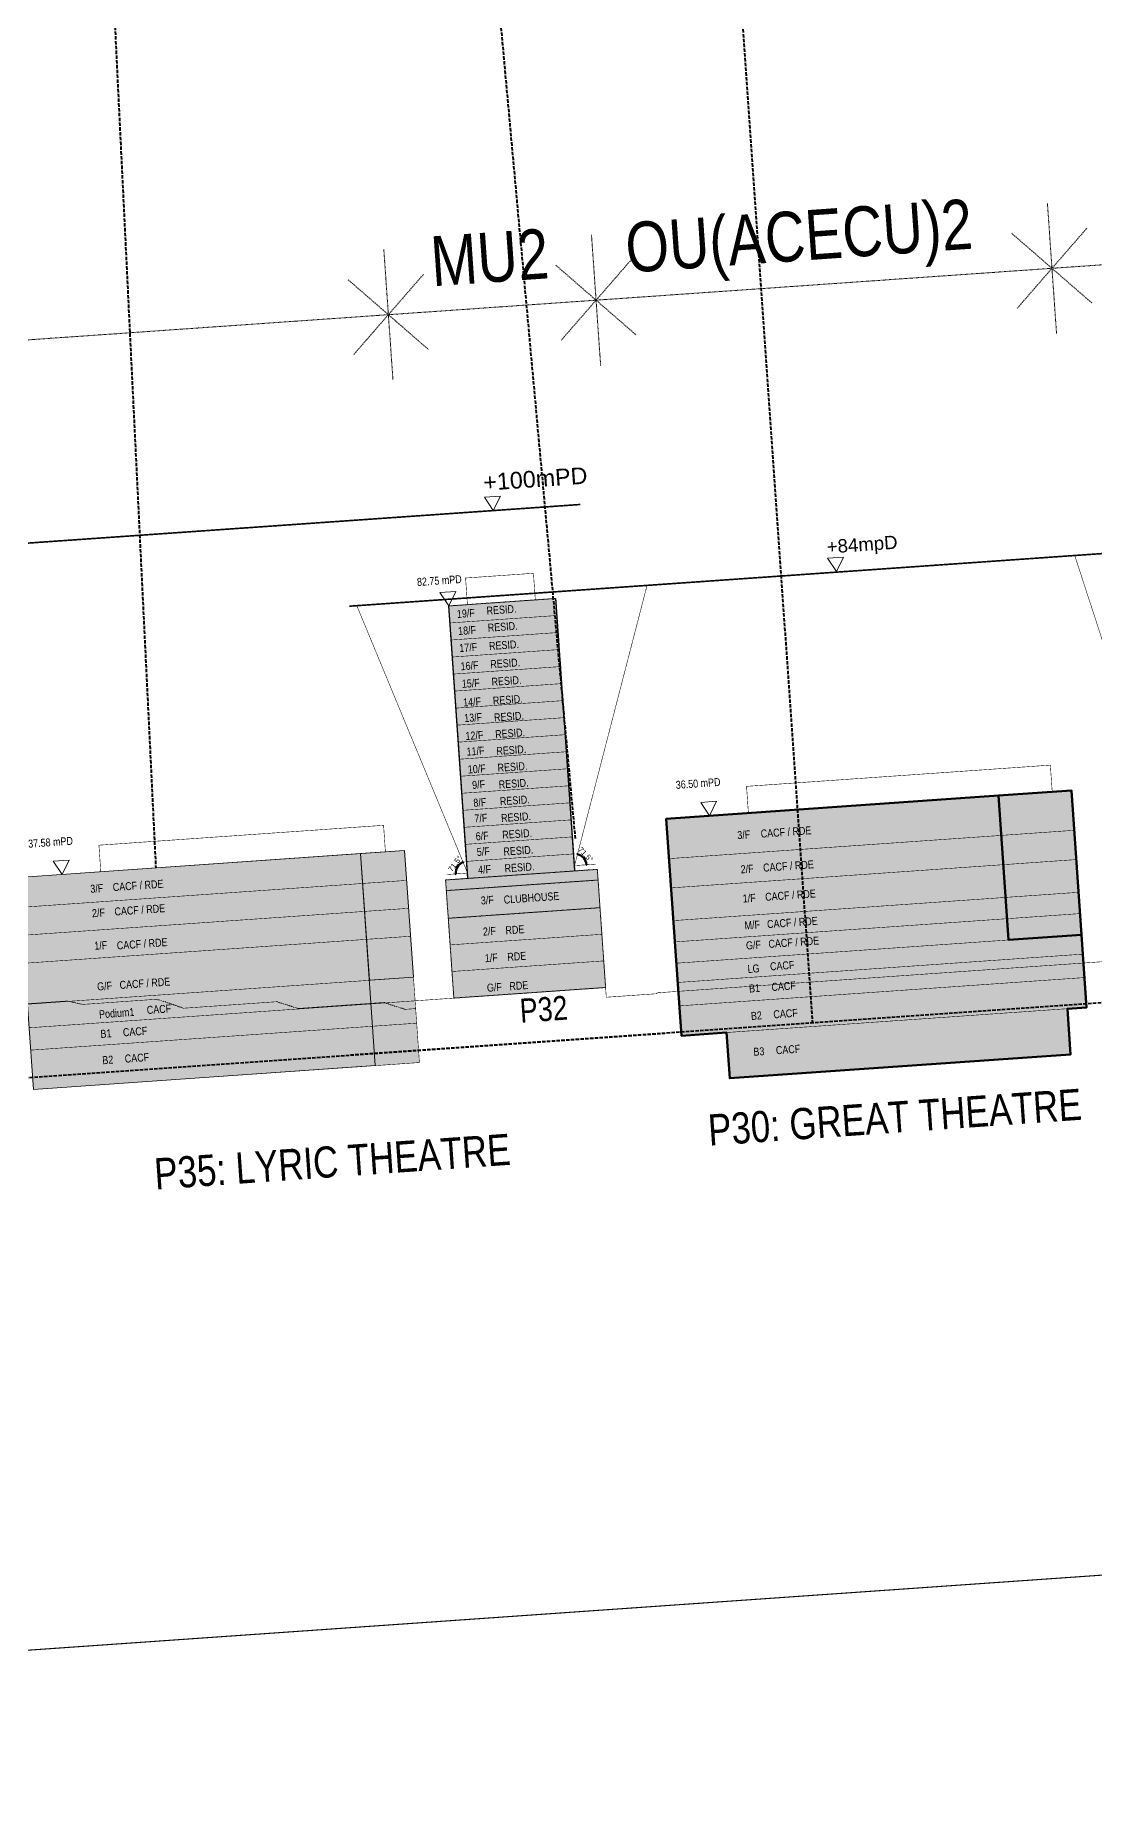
# Model space of a CAD drawing. Header units: metres. Extents: x 833997 to 840297, y 816389 to 819710.
# Drawn here: x 836799.2 to 836997.7, y 818979.8 to 819310.1 of the extents above; entities that cross this region are included whole.
import ezdxf
from ezdxf.enums import TextEntityAlignment as Align

# ---------------------------------------------------------------- set-up
doc = ezdxf.new("R2010")
doc.units = ezdxf.units.M
doc.header["$LTSCALE"] = 30
for name, pattern in [('DGN Style 2', [1.94727e-06, 0, -1.94727e-06]), ('DGN Style 3', [0.999461, 0.713901, -0.28556]), ('HIDDEN', [0.375, 0.25, -0.125])]:
    doc.linetypes.add(name, pattern=pattern)
for name, color, linetype, lineweight in [('A-Anno-Revc', 2, 'Continuous', 30), ('A-XX-s-NN-V00 - A-Z930-G-ColP20', 7, 'Continuous', 0), ('A-XX-s-PP-V00 - A-G22-G-Flor', 7, 'Continuous', 0), ('A-XX-s-PP-V00 - A-Z930-G-ColP20', 7, 'Continuous', 0), ('AR-ELE_AR_2', 2, 'Continuous', 100), ('AR-ELE_AR_9', 9, 'Continuous', 13), ('BD_colour', 1, 'DGN Style 2', 13), ('prescribe window', 1, 'Continuous', 100), ('Railway Reserve', 7, 'Continuous', 0), ('RLP223', 2, 'Continuous', 18)]:
    doc.layers.add(name, color=color, linetype=linetype, lineweight=lineweight)
doc.layers.add('AR-TXT-RM_MI_', color=4, linetype='Continuous')
doc.layers.add('AR-WA-STR_AR_BS_MI_', color=2, linetype='Continuous')
doc.styles.add('2500_2.5mm', font='arial.ttf', dxfattribs={"height": 6.25})
doc.styles.add('RLP-DIM-SIMPLEX', font='swiss.ttf', dxfattribs={"width": 0.8})
doc.styles.get("Standard").update_dxf_attribs({"font": 'arial.ttf', "width": 0.8})
doc.dimstyles.new('RLP-DIM-100-SIMPLEX', dxfattribs={"dimscale": 200, "dimtxt": 30, "dimasz": 1, "dimexe": 1, "dimexo": 1, "dimgap": 0, "dimtad": 1, "dimdec": 0, "dimrnd": 10, "dimdsep": 46, "dimtxsty": 'RLP-DIM-SIMPLEX', "dimblk": 'OBLIQUE', "dimcen": 1, "dimclrd": 1, "dimclre": 1, "dimclrt": 3, "dimadec": 1, "dimazin": 2, "dimtfac": 1, "dimtdec": 0, "dimtix": 1, "dimtmove": 2, "dimatfit": 1, "dimfxl": 1, "dimtolj": 1, "dimtzin": 0, "dimarcsym": 0})

# ---------------------------------------------------------------- blocks, each defined once
blk = doc.blocks.new('_Oblique')
at = {"color": 0, "linetype": 'ByBlock', "lineweight": -2}
blk.add_line((0.5, 0.5), (-0.5, -0.5), dxfattribs=at)
blk = doc.blocks.new('*D128')
at = {"layer": 'Defpoints', "color": 0, "transparency": 16777216}
for p in [(22800, 27131), (21800, 23131), (21800, 23131), (22800, 23131), (23953, 24149)]:
    blk.add_point(p, dxfattribs=at)
at = {"layer": 'prescribe window', "color": 1, "lineweight": -2, "transparency": 16777216}
blk.add_line((23000, 23131), (24381, 23131), dxfattribs=at)
blk.add_arc((21800, 23131), 2382, 0, 75.96376, dxfattribs=at)
at = {"layer": 'prescribe window', "color": 1, "lineweight": -2, "transparency": 16777216, "xscale": 200, "yscale": 200, "zscale": 200}
for p, rotation in [((22378, 25441), 165.9637565320734), ((24181, 23131), 270.0000000000001)]:
    blk.add_blockref('_Oblique', p, dxfattribs=dict(at, rotation=rotation))
at = {"layer": 'prescribe window', "color": 3, "transparency": 16777216, "insert": (24082, 24912), "char_height": 1000, "attachment_point": 5, "rotation": 307.98188, "style": 'RLP-DIM-SIMPLEX'}
blk.add_mtext('\\A1;76°', dxfattribs=at)
blk = doc.blocks.new('*D129')
at = {"layer": 'Defpoints', "color": 0, "transparency": 16777216}
for p in [(3200, 27131), (2690, 24972), (3200, 23131), (4200, 23131), (4200, 23131)]:
    blk.add_point(p, dxfattribs=at)
at = {"layer": 'prescribe window', "color": 1, "lineweight": -2, "transparency": 16777216}
blk.add_line((3000, 23131), (1618, 23131), dxfattribs=at)
blk.add_arc((4200, 23131), 2382, 104.03624, 180, dxfattribs=at)
at = {"layer": 'prescribe window', "color": 1, "lineweight": -2, "transparency": 16777216, "xscale": 200, "yscale": 200, "zscale": 200}
for p, rotation in [((1818, 23131), 270), ((3622, 25441), 14.03624346792648)]:
    blk.add_blockref('_Oblique', p, dxfattribs=dict(at, rotation=rotation))
at = {"layer": 'prescribe window', "color": 3, "transparency": 16777216, "insert": (1918, 24912), "char_height": 1000, "attachment_point": 5, "rotation": 52.01812, "style": 'RLP-DIM-SIMPLEX'}
blk.add_mtext('\\A1;76°', dxfattribs=at)
blk = doc.blocks.new('*D162')
at = {"layer": 'Defpoints', "color": 0, "transparency": 16777216}
for p in [(13005, 74651), (-4211, 23200), (-4201, 23200), (-2167, 24103), (-205, 23200)]:
    blk.add_point(p, dxfattribs=at)
at = {"layer": 'prescribe window', "color": 1, "lineweight": -2, "transparency": 16777216}
blk.add_arc((-4211, 23200), 2234, 0, 71.5, dxfattribs=at)
at = {"layer": 'prescribe window', "color": 1, "lineweight": -2, "transparency": 16777216, "xscale": 200, "yscale": 200, "zscale": 200}
for p, rotation in [((-3502, 25319), 161.5000000007306), ((-1977, 23200), 270.0000000000001)]:
    blk.add_blockref('_Oblique', p, dxfattribs=dict(at, rotation=rotation))
at = {"layer": 'prescribe window', "color": 3, "transparency": 16777216, "insert": (-1980, 25117), "char_height": 1000, "attachment_point": 5, "rotation": 310.67689, "style": 'RLP-DIM-SIMPLEX'}
blk.add_mtext('\\A1;71.5°', dxfattribs=at)
blk = doc.blocks.new('*D163')
at = {"layer": 'Defpoints', "color": 0, "transparency": 16777216}
for p in [(-41840, 75651), (-28296, 23200), (-26334, 24103), (-24300, 23200), (-24290, 23200)]:
    blk.add_point(p, dxfattribs=at)
at = {"layer": 'prescribe window', "color": 1, "lineweight": -2, "transparency": 16777216}
blk.add_arc((-24290, 23200), 2234, 108.5, 180, dxfattribs=at)
at = {"layer": 'prescribe window', "color": 1, "lineweight": -2, "transparency": 16777216, "xscale": 200, "yscale": 200, "zscale": 200}
for p, rotation in [((-26524, 23200), 270), ((-24999, 25319), 18.49999999929074)]:
    blk.add_blockref('_Oblique', p, dxfattribs=dict(at, rotation=rotation))
at = {"layer": 'prescribe window', "color": 3, "transparency": 16777216, "insert": (-26520, 25117), "char_height": 1000, "attachment_point": 5, "rotation": 49.32311, "style": 'RLP-DIM-SIMPLEX'}
blk.add_mtext('\\A1;71.5°', dxfattribs=at)
blk = doc.blocks.new('*D164')
at = {"layer": 'Defpoints', "color": 0, "transparency": 16777216}
for p in [(-41505, 74651), (-28296, 23200), (-26333, 24103), (-24300, 23200), (-24290, 23200)]:
    blk.add_point(p, dxfattribs=at)
at = {"layer": 'prescribe window', "color": 1, "lineweight": -2, "transparency": 16777216}
blk.add_arc((-24290, 23200), 2234, 108.5, 180, dxfattribs=at)
at = {"layer": 'prescribe window', "color": 1, "lineweight": -2, "transparency": 16777216, "xscale": 200, "yscale": 200, "zscale": 200}
for p, rotation in [((-26524, 23200), 270), ((-24999, 25319), 18.49999999926947)]:
    blk.add_blockref('_Oblique', p, dxfattribs=dict(at, rotation=rotation))
at = {"layer": 'prescribe window', "color": 3, "transparency": 16777216, "insert": (-26520, 25117), "char_height": 1000, "attachment_point": 5, "rotation": 49.32311, "style": 'RLP-DIM-SIMPLEX'}
blk.add_mtext('\\A1;71.5°', dxfattribs=at)
blk = doc.blocks.new('P35')
at = {"layer": 'AR-ELE_AR_2', "linetype": 'HIDDEN', "ltscale": 4}
blk.add_hatch(color=1, dxfattribs=at).paths.add_polyline_path([(832035333, 816247091), (832099545, 816247091), (832099545, 816223291), (832107832, 816223291), (832107832, 816207261), (832099545, 816207261), (832035333, 816207261)])
at = {"layer": 'BD_colour'}
blk.add_hatch(color=40, dxfattribs=at).paths.add_polyline_path([(832099545, 816247091), (832107832, 816247091), (832107832, 816223291), (832099545, 816223291)])
for points in [[(832035333, 816247091), (832099545, 816247091), (832099545, 816207261), (832035333, 816207261)], [(832099545, 816247091), (832107832, 816247091), (832107832, 816223291), (832099545, 816223291)]]:
    blk.add_lwpolyline(points, close=True)
at = {"layer": 'A-XX-s-NN-V00 - A-Z930-G-ColP20', "color": 240, "linetype": 'Continuous', "lineweight": 0, "flags": 128}
blk.add_lwpolyline([(832041996, 816249689), (832044996, 816249689), (832043496, 816247091), (832041996, 816249689)], close=True, dxfattribs=at)
at = {"layer": 'AR-ELE_AR_2', "color": 220, "linetype": 'HIDDEN', "ltscale": 4, "const_width": 100}
for points in [[(832050774, 816247091), (832050774, 816252091), (832104230, 816252091)], [(832104230, 816252091), (832104230, 816247091)], [(832035333, 816207261), (832035333, 816247091)], [(832035333, 816247091), (832107832, 816247091)], [(832035333, 816247091), (832107832, 816247091)], [(832107832, 816207261), (832107832, 816247091)], [(832035333, 816241491), (832107832, 816241491)], [(832035333, 816236241), (832107832, 816236241)], [(832035333, 816230991), (832107832, 816230991)], [(832035333, 816223291), (832107832, 816223291)], [(832035333, 816218861), (832107832, 816218861)], [(832035333, 816214661), (832107832, 816214661)], [(832035333, 816207261), (832107832, 816207261)]]:
    blk.add_lwpolyline(points, dxfattribs=at)
at = {"layer": 'prescribe window', "color": 9, "linetype": 'HIDDEN', "ltscale": 10, "const_width": 100}
blk.add_lwpolyline([(831996885, 816242060), (831979670, 816293511)], dxfattribs=at)
at = {"layer": 'AR-TXT-RM_MI_', "text_generation_flag": 6, "width": 0.8}
for s, p in [('37.58 mPD', (832037569, 816252529)), ('3/F', (832048592, 816243286)), ('CACF / RDE', (832052808, 816243304)), ('2/F', (832048592, 816238700)), ('CACF / RDE', (832052808, 816238717)), ('1/F', (832048592, 816232590)), ('CACF / RDE', (832052808, 816232339)), ('G/F', (832048592, 816224926)), ('CACF / RDE', (832052808, 816224926)), ('Podium1', (832048587, 816219709)), ('CACF', (832057567, 816219889)), ('B1', (832048592, 816216024)), ('CACF', (832052808, 816216024)), ('B2', (832048592, 816211078)), ('CACF', (832052808, 816211078))]:
    blk.add_text(s, height=1500, rotation=180, dxfattribs=at).set_placement(p)
blk = doc.blocks.new('p30')
at = {"layer": 'AR-ELE_AR_2', "linetype": 'Continuous', "ltscale": 4}
blk.add_hatch(color=1, dxfattribs=at).paths.add_polyline_path([(-10097, 49370), (-72500, 49370), (-72500, 8600), (-64000, 8600), (-64000, 0), (0, 0), (0, 8600), (3602, 8600), (3602, 22220), (-10097, 22220)])
at = {"layer": 'BD_colour'}
blk.add_hatch(color=40, dxfattribs=at).paths.add_polyline_path([(-10097, 49370), (3602, 49370), (3602, 22220), (-10097, 22220)])
for points in [[(-10097, 49370), (-72500, 49370), (-72500, 8600), (-64000, 8600), (-64000, 0), (0, 0), (0, 8600), (3602, 8600), (3602, 22220), (-10097, 22220), (-10097, 49370)], [(-10097, 49370), (3602, 49370), (3602, 22220), (-10097, 22220)]]:
    blk.add_lwpolyline(points, close=True)
at = {"layer": 'A-XX-s-NN-V00 - A-Z930-G-ColP20', "color": 240, "linetype": 'Continuous', "lineweight": 0, "flags": 128}
blk.add_lwpolyline([(-65838, 51968), (-62838, 51968), (-64338, 49370), (-65838, 51968)], close=True, dxfattribs=at)
at = {"layer": 'AR-ELE_AR_2', "color": 220, "linetype": 'HIDDEN', "ltscale": 4, "const_width": 100}
for points in [[(-57059, 49370), (-57059, 54370), (0, 54370)], [(0, 54370), (0, 49370)], [(-72500, 8600), (-72500, 49370)], [(-72500, 49370), (3602, 49370)], [(3602, 8600), (3602, 49370)], [(-72500, 41870), (3602, 41870)], [(-72500, 36370), (3602, 36370)], [(-72500, 30220), (3602, 30220)], [(-72500, 26220), (3602, 26220)], [(-72500, 22220), (3602, 22220)], [(-72500, 18600), (3602, 18600)], [(-72500, 14200), (3602, 14200)], [(-72500, 8600), (3602, 8600)], [(-64000, 8600), (-64000, 0)], [(0, 0), (0, 8600)], [(-64000, 0), (0, 0)]]:
    blk.add_lwpolyline(points, dxfattribs=at)
at = {"layer": 'AR-TXT-RM_MI_', "text_generation_flag": 6, "width": 0.8}
for s, p in [('36.50 mPD', (-70264, 54808)), ('3/F', (-59425, 44609)), ('CACF / RDE', (-55025, 44580)), ('2/F', (-59241, 38165)), ('CACF / RDE', (-55025, 38183)), ('1/F', (-59241, 32679)), ('CACF / RDE', (-55025, 32697)), ('M/F', (-59246, 27621)), ('CACF / RDE', (-55025, 27569)), ('G/F', (-59241, 23856)), ('CACF / RDE', (-55025, 23856)), ('LG', (-59246, 19448)), ('CACF', (-55025, 19629)), ('B1', (-59241, 15763)), ('CACF', (-55025, 15763)), ('B2', (-59241, 10618)), ('CACF', (-55025, 10618)), ('B3', (-59241, 3875)), ('CACF', (-55025, 3875))]:
    blk.add_text(s, height=1500, rotation=180, dxfattribs=at).set_placement(p)
blk = doc.blocks.new('p26')
at = {"layer": 'BD_colour'}
for color, points in [(2, [(4199.8, 74500.6), (21799.9, 74500.6), (21799.9, 22000.5), (4199.8, 22000.5)]), (40, [(-0.3, 20000.5), (26000.7, 20000.5), (26000.7, 1), (-0.3, 1)]), (250, [(0.1, 22000.5), (26000.4, 22000.5), (26000.4, 20001), (0.1, 20001)])]:
    blk.add_hatch(color=color, dxfattribs=at).paths.add_polyline_path(points)
at = {"layer": 'A-XX-s-NN-V00 - A-Z930-G-ColP20', "color": 240, "linetype": 'Continuous', "lineweight": 0, "flags": 128}
blk.add_lwpolyline([(2699.8, 77098.6), (5699.8, 77098.6), (4199.8, 74500.6), (2699.8, 77098.6)], close=True, dxfattribs=at)
at = {"layer": 'AR-ELE_AR_2', "color": 220, "linetype": 'HIDDEN', "ltscale": 4}
for p, q in [((0.1, 22000.5), (-0.1, 0.5)), ((26000.1, 22001), (26000.2, 1))]:
    blk.add_line(p, q, dxfattribs=at)
at = {"layer": 'AR-ELE_AR_2', "color": 220, "linetype": 'HIDDEN', "ltscale": 4, "const_width": 100}
blk.add_lwpolyline([(7686.5, 74500.6), (7686.5, 79500.6), (17933.7, 79501), (17933.7, 74501)], close=True, dxfattribs=at)
for points in [[(4199.9, 22000.6), (4199.8, 74500.6)], [(4199.9, 74500.6), (21799.9, 74500.9)], [(4199.9, 74500.6), (21799.9, 74500.9)], [(21799.9, 22000.9), (21799.8, 74500.9)], [(4199.9, 70750.6), (21799.9, 70750.9)], [(4199.9, 67000.6), (21799.9, 67000.9)], [(4199.9, 63250.6), (21799.9, 63250.9)], [(4199.9, 59500.6), (21799.9, 59500.9)], [(4199.9, 55750.6), (21799.9, 55750.9)], [(4199.9, 52000.6), (21799.9, 52000.9)], [(4199.9, 48250.6), (21799.9, 48250.9)], [(4199.9, 44500.6), (21799.9, 44500.9)], [(4199.9, 40750.6), (21799.9, 40750.9)], [(4199.9, 37000.6), (21799.9, 37000.9)], [(4199.9, 33250.6), (21799.9, 33250.9)], [(4199.9, 29500.6), (21799.9, 29500.9)], [(4199.9, 25750.6), (21799.9, 25750.9)], [(-0.3, 22000.5), (26000.4, 22001)], [(-0.3, 20000.5), (26000.4, 20001)], [(-0.2, 15000.5), (26000.5, 15001)], [(-0.2, 10000.5), (26000.5, 10001)], [(-0.1, 5000.5), (26000.6, 5001)], [(0, 0.5), (26000.7, 1)]]:
    blk.add_lwpolyline(points, dxfattribs=at)
at = {"layer": 'BD_colour'}
for points in [[(4199.8, 74500.6), (21799.9, 74500.6), (21799.9, 22000.5), (4199.8, 22000.5)], [(-0.3, 20000.5), (26000.7, 20000.5), (26000.7, 1), (-0.3, 1)], [(0.1, 22000.5), (26000.4, 22000.5), (26000.4, 20001), (0.1, 20001)]]:
    blk.add_lwpolyline(points, close=True, dxfattribs=at)
at = {"layer": 'prescribe window', "color": 9, "linetype": 'HIDDEN', "ltscale": 10, "const_width": 100}
for points in [[(4200, 23630.2), (-8555.1, 74650.6)], [(21800, 23630.2), (34555.1, 74650.6)], [(4199.9, 23100.9), (204.2, 23100.9)], [(21799.9, 23100.9), (25795.6, 23100.9)]]:
    blk.add_lwpolyline(points, dxfattribs=at)
at = {"layer": 'AR-TXT-RM_MI_', "text_generation_flag": 6, "width": 0.8}
for s, p in [('83.85 mPD', (-3123.2, 78181.4)), ('17/F', (5598.6, 72025.8)), ('OFFICE', (11980.1, 72025.8)), ('16/F', (5598.6, 68122.5)), ('OFFICE', (11980.1, 68275.8)), ('OFFICE', (11980.1, 64525.8)), ('15/F', (5598.6, 64323.7)), ('14/F', (5598.6, 60718.7)), ('OFFICE', (11980.1, 60775.8)), ('13/F', (5598.6, 57038.1)), ('OFFICE', (11980.1, 57249.7)), ('12/F', (5598.6, 52984.9)), ('OFFICE', (11980.1, 53275.8)), ('11/F', (5598.6, 49350.6)), ('OFFICE', (11980.1, 49525.8)), ('10/F', (5598.6, 45773.2)), ('OFFICE', (11980.1, 45775.8)), ('9/F', (6199.7, 41574.9)), ('OFFICE', (11980, 42025.8)), ('8/F', (6199.7, 38215.5)), ('OFFICE', (11980, 38275.8)), ('7/F', (6189.1, 34420.8)), ('OFFICE', (11980.1, 34525.8)), ('6/F', (6199.7, 30413.4)), ('OFFICE', (11980.1, 30775.8)), ('5/F', (6199.7, 26954.6)), ('OFFICE', (11980.1, 27025.8)), ('4/F', (6199.7, 23174)), ('OFFICE', (11980.1, 23275.8)), ('3/F', (6318.1, 16740.7)), ('RDE', (10534, 16758.6)), ('2/F', (6318.1, 11740.7)), ('RDE', (10534, 11758.6)), ('1/F', (6312.8, 6792.3)), ('RDE', (10534, 6734.8)), ('G/F', (6318.1, 1806.5)), ('RDE', (10534, 1806.5))]:
    blk.add_text(s, height=1500, rotation=180, dxfattribs=at).set_placement(p)
at = {"layer": 'prescribe window'}
for base, line1, line2, picture, middle in [((2689.6, 24972), ((4199.9, 23130.6), (3199.9, 23130.6)), ((4199.9, 23130.6), (3199.9, 27130.6)), '*D129', (1917.6, 24912.5)), ((23952.6, 24149.1), ((21799.9, 23130.6), (22799.9, 23130.6)), ((21799.9, 23130.6), (22799.9, 27130.6)), '*D128', (24082.1, 24912.5))]:
    dim = blk.add_angular_dim_2l(base=base, line1=line1, line2=line2, dimstyle='RLP-DIM-100-SIMPLEX', override={"dimtxt": 5}, dxfattribs=at)
    dim.commit()
    dim.dimension.update_dxf_attribs({"geometry": picture, "text_midpoint": middle})
blk = doc.blocks.new('p32')
at = {"layer": 'BD_colour'}
for color, points in [(5, [(-4200.6, 22200.3), (-24300.3, 22200.3), (-24300.3, 73400.3), (-4200.6, 73400.3)]), (250, [(-28500.4, 22200.3), (-0.1, 22200.3), (-0.1, 20200.8), (-28500.4, 20200.8)]), (247, [(-28500, 20200.3), (0.1, 20200.3), (0.1, 15000.8), (-28500, 15000.8)]), (40, [(-28500.4, 15000.3), (0.1, 15000.3), (0.1, 0.8), (-28500.4, 0.8)])]:
    blk.add_hatch(color=color, dxfattribs=at).paths.add_polyline_path(points)
at = {"layer": 'A-Anno-Revc', "color": 6}
for points in [[(-24300.3, 22200.3), (-24300.3, 73400.3)], [(-4200.6, 22200.7), (-4200.7, 73400.8)]]:
    blk.add_lwpolyline(points, dxfattribs=at)
at = {"layer": 'A-XX-s-NN-V00 - A-Z930-G-ColP20', "color": 1, "linetype": 'Continuous', "lineweight": 0, "flags": 128}
blk.add_lwpolyline([(-25800.3, 75998.4), (-22800.3, 75998.4), (-24300.3, 73400.3), (-25800.3, 75998.4)], close=True, dxfattribs=at)
at = {"layer": 'AR-ELE_AR_2', "color": 220, "linetype": 'HIDDEN', "ltscale": 4, "const_width": 100}
blk.add_lwpolyline([(-20813.6, 73400.5), (-20813.6, 78400.5), (-8066.9, 78400.9), (-8066.9, 73400.9)], close=True, dxfattribs=at)
for points in [[(-24300.4, 73400.3), (-4200.8, 73400.8)], [(-24300.3, 73400.3), (-4200.7, 73400.8)], [(-24300.3, 70200.3), (-4200.7, 70200.8)], [(-24300.3, 67000.3), (-4200.7, 67000.8)], [(-24300.3, 63800.3), (-4200.6, 63800.8)], [(-24300.3, 60600.3), (-4200.6, 60600.8)], [(-24300.3, 57400.3), (-4200.6, 57400.8)], [(-24300.3, 54200.3), (-4200.6, 54200.8)], [(-24300.3, 51000.3), (-4200.6, 51000.8)], [(-24300.3, 47800.3), (-4200.6, 47800.8)], [(-24300.3, 44600.3), (-4200.6, 44600.8)], [(-24300.3, 41400.3), (-4200.6, 41400.8)], [(-24300.3, 38200.3), (-4200.6, 38200.8)], [(-24300.3, 35000.3), (-4200.6, 35000.8)], [(-24300.3, 31800.3), (-4200.6, 31800.8)], [(-24300.3, 28600.3), (-4200.6, 28600.8)], [(-24300.3, 25400.3), (-4200.6, 25400.8)], [(-28500.4, 22200.3), (-0.1, 22200.8)], [(-28500.4, 20200.3), (-0.1, 20200.8)], [(-28500, 22200.3), (-28500.3, 0.3)], [(-0.1, 22200.8), (0.1, 0.8)], [(-28500.4, 15000.3), (-0.1, 15000.8)], [(-28500.3, 10000.3), (0, 10000.8)], [(-28500.3, 5000.3), (0, 5000.8)], [(-28500.2, 0.3), (0.1, 0.8)]]:
    blk.add_lwpolyline(points, dxfattribs=at)
at = {"layer": 'BD_colour'}
for points in [[(-4200.6, 22200.3), (-24300.3, 22200.3), (-24300.3, 73400.3), (-4200.6, 73400.3)], [(-28500, 20200.3), (0.1, 20200.3), (0.1, 15000.8), (-28500, 15000.8)], [(-28500.4, 15000.3), (0.1, 15000.3), (0.1, 0.8), (-28500.4, 0.8)]]:
    blk.add_lwpolyline(points, close=True, dxfattribs=at)
at = {"layer": 'BD_colour', "color": 250}
blk.add_lwpolyline([(-28500.4, 22200.3), (-0.1, 22200.3), (-0.1, 20200.8), (-28500.4, 20200.8)], close=True, dxfattribs=at)
at = {"layer": 'prescribe window', "color": 9, "linetype": 'HIDDEN', "ltscale": 10, "const_width": 100}
for points in [[(-24289.9, 23200.3), (-41505, 74650.8)], [(-4210.6, 23200.3), (13004.5, 74650.8)], [(-24299.7, 23200.3), (-28295.4, 23200.3)], [(-4200.6, 23200.3), (-204.9, 23200.3)]]:
    blk.add_lwpolyline(points, dxfattribs=at)
at = {"layer": 'AR-TXT-RM_MI_', "text_generation_flag": 6, "width": 0.8}
for s, p in [('82.75 mPD', (-29946.6, 77527.6)), ('RESID.', (-17320.4, 71261.1)), ('19/F', (-22901.6, 71031.1)), ('18/F', (-22901.4, 67831.1)), ('RESID.', (-17320.4, 68061.1)), ('17/F', (-22901.4, 64631.1)), ('RESID.', (-17320.4, 64613.8)), ('16/F', (-22901.4, 61199.8)), ('15/F', (-22901.4, 57891.7)), ('RESID.', (-17320.4, 61192)), ('RESID.', (-17320.4, 57887.3)), ('14/F', (-22901.4, 54399.5)), ('13/F', (-22901.4, 51458.9)), ('RESID.', (-17320.4, 54338.9)), ('12/F', (-22901.4, 48099.5)), ('RESID.', (-17320.4, 51188.9)), ('RESID.', (-17320.4, 48038.9)), ('11/F', (-22901.4, 45158.9)), ('RESID.', (-17320.4, 44888.9)), ('10/F', (-22901.4, 41799.5)), ('RESID.', (-17320.4, 41738.9)), ('9/F', (-22300.3, 38858.9)), ('RESID.', (-17320.4, 38588.9)), ('8/F', (-22300.3, 35499.5)), ('RESID.', (-17320.4, 35438.9)), ('7/F', (-22311, 32558.9)), ('RESID.', (-17320.4, 32288.9)), ('6/F', (-22300.3, 29199.5)), ('RESID.', (-17320.4, 29138.9)), ('5/F', (-22300.3, 26258.9)), ('RESID.', (-17320.4, 25988.9)), ('4/F', (-22300.3, 22899.5)), ('RESID.', (-17325.6, 22838.9)), ('3/F', (-22182.1, 17129.9)), ('CLUBHOUSE', (-17889.1, 16996.6)), ('2/F', (-22187.5, 11292.1)), ('RDE', (-17966.3, 11234.6)), ('1/F', (-22187.5, 6292.1)), ('RDE', (-17966.3, 6234.6)), ('G/F', (-22182.1, 734.6)), ('RDE', (-17966.3, 734.6))]:
    blk.add_text(s, height=1500, rotation=180, dxfattribs=at).set_placement(p)
at = {"layer": 'prescribe window'}
for base, line1, line2, picture, middle in [((-26333.7, 24103), ((-24300.2, 23200.3), (-28295.9, 23200.3)), ((-24290.2, 23200.3), (-41839.9, 75650.8)), '*D163', (-26520.4, 25117)), ((-26333.4, 24103), ((-24299.9, 23200.3), (-28295.6, 23200.3)), ((-24289.9, 23200.3), (-41505, 74650.8)), '*D164', (-26520.1, 25117)), ((-2167.1, 24103), ((-4200.6, 23200.3), (-204.9, 23200.3)), ((-4210.6, 23200.3), (13004.5, 74650.8)), '*D162', (-1980.4, 25117))]:
    dim = blk.add_angular_dim_2l(base=base, line1=line1, line2=line2, dimstyle='RLP-DIM-100-SIMPLEX', override={"dimtxt": 5}, dxfattribs=at)
    dim.commit()
    dim.dimension.update_dxf_attribs({"geometry": picture, "text_midpoint": middle, "dimtype": 130})
blk = doc.blocks.new('A$C6BBC011B')
at = {"layer": 'A-XX-s-NN-V00 - A-Z930-G-ColP20', "color": 240, "linetype": 'Continuous', "lineweight": 0, "flags": 128}
for points in [[(-746407, 209566), (-743407, 209566), (-744907, 206968), (-746407, 209566)], [(-683078, 193677), (-680078, 193677), (-681578, 191079), (-683078, 193677)]]:
    blk.add_lwpolyline(points, close=True, dxfattribs=at)
at = {"layer": 'A-XX-s-PP-V00 - A-Z930-G-ColP20', "color": 6, "linetype": 'DGN Style 3', "lineweight": 40, "ltscale": 30, "flags": 128}
for points in [[(-733848, 144548), (-743292, 586968), (-803222, 586968), (-812666, 144548)], [(-560872, 106968), (-560872, 347968), (-691989, 347968), (-691989, 106968)]]:
    blk.add_lwpolyline(points, dxfattribs=at)
at = {"layer": 'A-XX-s-PP-V00 - A-Z930-G-ColP20', "color": 220, "linetype": 'DGN Style 3', "lineweight": 40, "ltscale": 10, "const_width": 300, "flags": 128}
for points in [[(-728548, 206968), (-1241324, 206968)], [(-588425, 190968), (-773052, 190968)]]:
    blk.add_lwpolyline(points, dxfattribs=at)
at = {"layer": 'A-XX-s-PP-V00 - A-Z930-G-ColP20', "color": 2, "linetype": 'DGN Style 3', "lineweight": 40, "ltscale": 30, "flags": 128}
blk.add_lwpolyline([(0, 106968), (-1241324, 106968)], dxfattribs=at)
at = {"layer": 'AR-ELE_AR_9'}
blk.add_line((-640527, 138788), (-640527, 143288), dxfattribs=at)
at = {"layer": 'AR-WA-STR_AR_BS_MI_'}
for p, q in [((-716630, 131458), (-716630, 138788)), ((-640527, 138788), (-640527, 133358))]:
    blk.add_line(p, q, dxfattribs=at)
at = {"layer": 'BD_colour'}
for points in [[(-761959, 232716), (-761959, 257217)], [(-722954, 232716), (-722954, 257217)], [(-637333, 232716), (-637333, 257217)], [(-769030, 252038), (-761959, 244967), (-769030, 237896)], [(-754888, 252038), (-761959, 244967), (-754888, 237896)], [(-730026, 252038), (-722954, 244967), (-730026, 237896)], [(-715883, 252038), (-722954, 244967), (-715883, 237896)], [(-644404, 252038), (-637333, 244967), (-644404, 237896)], [(-630262, 252038), (-637333, 244967), (-630262, 237896)], [(-761959, 244967), (-980254, 244967)], [(-761959, 244967), (-722954, 244967)], [(-637333, 244967), (-722954, 244967)], [(-637333, 244967), (-598329, 244967)]]:
    blk.add_lwpolyline(points, dxfattribs=at)
at = {"layer": 'Defpoints', "color": 2}
blk.add_lwpolyline([(-1241324, 0), (0, 0), (0, 594000), (-1241324, 594000)], close=True, dxfattribs=at)
at = {"layer": 'Defpoints', "color": 250}
blk.add_lwpolyline([(-946451, 0), (-106451, 0), (-106451, 594000), (-946451, 594000)], close=True, dxfattribs=at)
at = {"layer": 'RLP223', "color": 6, "lineweight": 50, "const_width": 100}
for points in [[(-830781, 120838), (-892780, 120838)], [(-765932, 114853), (-768131, 114853), (-768131, 114996), (-768481, 114996), (-768481, 115138), (-768831, 115138), (-768831, 115281), (-769181, 115281), (-769181, 115424), (-769531, 115424), (-769531, 115567), (-769881, 115567), (-769881, 115709), (-770231, 115709), (-770231, 115852), (-770581, 115852), (-770581, 115995), (-770931, 115995), (-770931, 116137), (-771281, 116137), (-771281, 116280), (-771631, 116280), (-771631, 116423), (-788095, 116423), (-788095, 116562), (-788445, 116562), (-788445, 116702), (-788795, 116702), (-788795, 116842), (-789145, 116842), (-789145, 116981), (-789495, 116981), (-789495, 117121), (-789845, 117121), (-789845, 117260), (-790195, 117260), (-790195, 117400), (-790545, 117400), (-790545, 117539), (-790895, 117539), (-790895, 117679), (-791245, 117679), (-791245, 117818), (-791595, 117818), (-791595, 117958), (-809431, 117958), (-809431, 118103), (-809781, 118103), (-809781, 118248), (-810131, 118248), (-810131, 118393), (-810481, 118393), (-810481, 118538), (-810831, 118538), (-810831, 118683), (-811181, 118683), (-811181, 118828), (-811531, 118828), (-811531, 118973), (-811881, 118973), (-811881, 119118), (-812231, 119118), (-812231, 119263), (-812581, 119263), (-812581, 119408), (-812931, 119408), (-812931, 119553), (-813281, 119553), (-813281, 119698), (-813631, 119698), (-813631, 119843), (-813981, 119843), (-813981, 119988), (-828331, 119988), (-828331, 120094), (-828381, 120094), (-828681, 120094), (-828681, 120200), (-829031, 120200), (-829031, 120307), (-829381, 120307), (-829381, 120413), (-829731, 120413), (-829731, 120519), (-830081, 120519), (-830081, 120625), (-830431, 120625), (-830431, 120732), (-830781, 120732), (-830781, 120838)], [(-765932, 114853), (-765932, 116318), (-730161, 116318)], [(-730161, 116318), (-730161, 114488), (-720630, 114488)], [(-720630, 114488), (-720630, 114648), (-636530, 114648), (-636530, 114488), (-628282, 114488), (-628282, 116318)]]:
    blk.add_lwpolyline(points, dxfattribs=at)
at = {"layer": 'AR-ELE_AR_2'}
for name, p in [('p32', (-730161, 116317)), ('p26', (-628282, 116317)), ('p30', (-644132, 97718))]:
    blk.add_blockref(name, p, dxfattribs=at)
at = {"layer": 'Railway Reserve', "color": 6}
blk.add_blockref('P35', (-832873766, -816102543), dxfattribs=at)
at = {"layer": 'A-XX-s-NN-V00 - A-Z930-G-ColP20', "color": 240, "linetype": 'Continuous', "lineweight": 0, "style": '2500_2.5mm'}
blk.add_text('+84mpD', height=2500, dxfattribs=at).set_placement((-683078, 197070), align=Align.TOP_LEFT)
at = {"layer": 'A-XX-s-PP-V00 - A-G22-G-Flor', "color": 1, "linetype": 'Continuous', "lineweight": 0, "style": '2500_2.5mm'}
blk.add_text('+100mPD', height=3125, dxfattribs=at).set_placement((-746407, 213913), align=Align.TOP_LEFT)
at = {"layer": 'AR-TXT-RM_MI_', "color": 1, "width": 0.8}
for s, p in [('MU2', (-753332, 249683)), ('OU(ACECU)2', (-716754, 249683))]:
    blk.add_text(s, height=9360, dxfattribs=at).set_placement(p)
at = {"layer": 'AR-TXT-RM_MI_', "width": 0.8}
for s, height, p in [('P32', 4500, (-746491, 110826)), ('P35: LYRIC THEATRE', 5850, (-816931, 84412)), ('P30: GREAT THEATRE', 5850, (-712858, 85371))]:
    blk.add_text(s, height=height, dxfattribs=at).set_placement(p)

msp = doc.modelspace()

# ---------------------------------------------------------------- block references
at = {"layer": 'Defpoints', "xscale": 0.001, "yscale": 0.001, "zscale": 0.001, "rotation": 4.000303780547992}
msp.add_blockref('A$C6BBC011B', (837642.51, 819066.45), dxfattribs=at)

doc.saveas('drawing.dxf')
